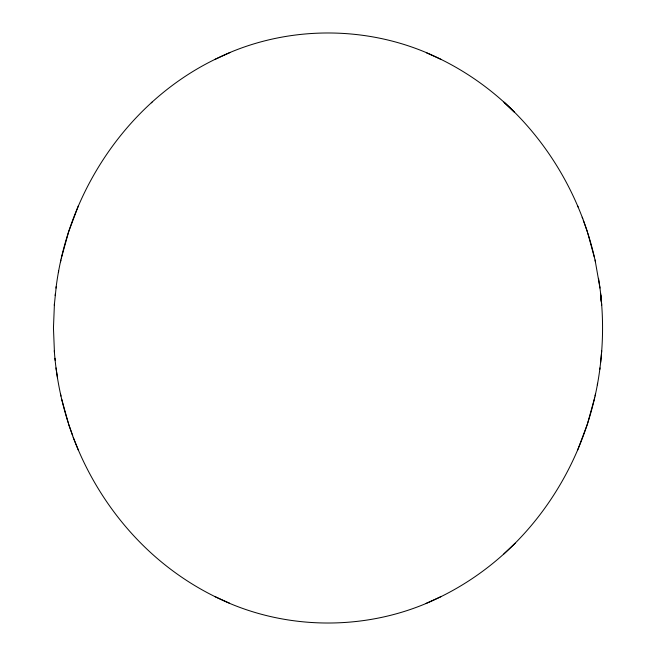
<?xml version="1.0" encoding="UTF-8"?>
<svg xmlns="http://www.w3.org/2000/svg" width="656" height="656" viewBox="0 0 656 656"><rect width="100%" height="100%" fill="white"/><g stroke="black" fill="none" stroke-linecap="round" stroke-linejoin="round"><path stroke-width="0.98" d="M54.432 303.744L53.456 328L54.432 352.256M599.756 369.558C603.84 339.3 603.471 308.435 598.526 278.308M54.292 305.319L56.244 286.483M601.708 350.796L600.642 362.44M55.161 295.602L55.358 293.585M56.006 288.099C67.855 192.249 127.379 102.033 214.955 59.393L215.529 59.122C285.229 24.264 370.779 24.272 440.479 59.122L441.053 59.393C463.833 70.627 484.989 85.042 503.857 102.049L504.612 102.738C549.269 143.377 580.675 198.038 594.295 256.799M599.994 367.934C591.064 438.29 557.239 505.497 504.612 553.262L503.857 553.951C484.989 570.958 463.833 585.373 441.053 596.607L440.479 596.878C370.779 631.728 285.229 631.736 215.529 596.878L214.955 596.607C192.134 585.357 170.937 570.917 152.053 553.869L151.298 553.18C116.538 521.528 89.815 481.324 73.242 437.388L68.593 424.096L61.721 399.266M60.582 261.785L60.951 259.915M595.066 396.019L595.435 394.149M58.392 272.634L58.704 271.067M597.313 384.859L597.624 383.293M61.336 258.226L68.593 231.904L78.351 205.877M594.68 397.708L587.391 424.137L577.452 450.574M503.857 553.951L515.149 543.234M151.298 102.82L152.053 102.131M214.955 59.393L230.092 52.513M425.883 603.495L441.053 596.607M426.392 52.775L441.053 59.393M214.955 596.607L229.584 603.208M503.857 102.049L514.378 112.102L504.612 102.738M582.2 217.226L582.758 218.612M73.242 437.388L78.351 450.123M577.452 205.426L578.059 206.952M583.315 220.268L587.391 231.863M72.685 435.732L68.593 424.096M587.899 233.593L595.066 259.981L599.994 288.066M68.093 422.366C60.68 399.135 56.039 375.011 54.292 350.681M595.066 259.981L595.435 261.851M60.582 394.215L60.951 396.085M57.49 377.758L56.006 367.901M601.011 297.676L601.568 303.621M600.642 293.56L601.708 305.204M600.83 295.577L601.421 302.104M54.981 358.299L55.161 360.398"/></g></svg>
